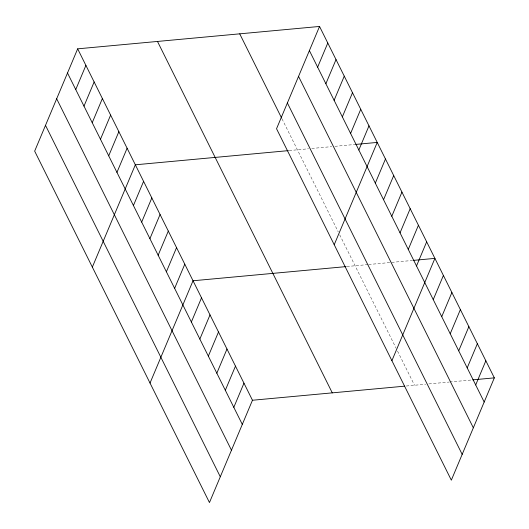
<?xml version="1.0" encoding="UTF-8"?>
<svg xmlns="http://www.w3.org/2000/svg" width="529" height="529" viewBox="0 0 529 529"><rect width="100%" height="100%" fill="white"/><g stroke="black" fill="none" stroke-linecap="round" stroke-linejoin="round"><path stroke-width="0.4" stroke-dasharray="2.65 1.98" d="M289.184 150.567L308.579 148.768M311.773 148.477L331.729 146.626M334.923 146.335L354.88 144.483M346.865 266.53L367.86 264.586M368.66 264.513L412.56 260.453M406.292 386.011L425.693 384.219M428.887 383.922L448.843 382.077M449.637 382.004L471.194 380.007M282.003 118.833L338.249 231.92M339.684 234.797L396.122 348.267M397.537 351.117L414.518 385.251"/><path stroke-width="0.79" d="M77.664 48.833L34.663 151.135L209.458 502.55L252.459 400.248L77.664 48.833L319.542 26.45L494.337 377.865L451.336 480.167L276.541 128.752L319.542 26.45M75.746 89.56L85.903 65.398M83.992 106.124L94.142 81.969M92.231 122.695L102.388 98.533M100.47 139.259L110.627 115.097M108.71 155.824L118.866 131.668M116.949 172.394L127.105 148.232M92.344 267.099L135.345 164.803L288.358 150.639M133.434 205.523L143.584 181.368M141.673 222.094L151.83 197.932M149.912 238.658L160.069 214.503M158.151 255.223L168.308 231.067M166.39 271.794L176.547 247.632M174.63 288.358L184.786 264.202M150.024 383.069L193.025 280.767L346.045 266.609M191.366 321.996L201.516 297.834M199.85 339.063L210.006 314.907M317.631 67.176L327.788 43.014M208.34 356.129L218.497 331.974M325.871 83.741L336.027 59.585M216.83 373.203L226.987 349.041M334.11 100.312L344.267 76.15M225.321 390.27L235.478 366.114M342.349 116.876L352.506 92.714M233.811 407.337L243.968 383.181M350.595 133.44L360.745 109.285M358.834 150.011L368.984 125.849M334.222 244.715L377.23 142.42L355.673 144.41M375.312 183.14L385.469 158.984M383.551 199.711L393.708 175.549M391.791 216.275L401.947 192.12M400.036 232.839L410.187 208.684M408.276 249.41L418.426 225.248M416.515 265.975L426.672 241.819M391.903 360.685L434.911 258.383L413.361 260.38M433.244 299.612L443.401 275.45M441.735 316.679L451.892 292.524M450.225 333.746L460.382 309.591M458.716 350.82L468.866 326.658M467.206 367.886L477.356 343.731M475.697 384.953L485.847 360.798M252.459 400.248L404.652 386.163M472.787 379.862L494.337 377.865M309.392 50.605L484.187 402.027M298.548 76.394L473.343 427.809M287.379 102.963L462.174 454.378M239.723 33.836L281.64 118.112M157.483 41.447L332.278 392.862M67.507 72.989L242.302 424.41M56.669 98.778L231.464 450.192M45.501 125.347L220.295 476.761"/></g></svg>
